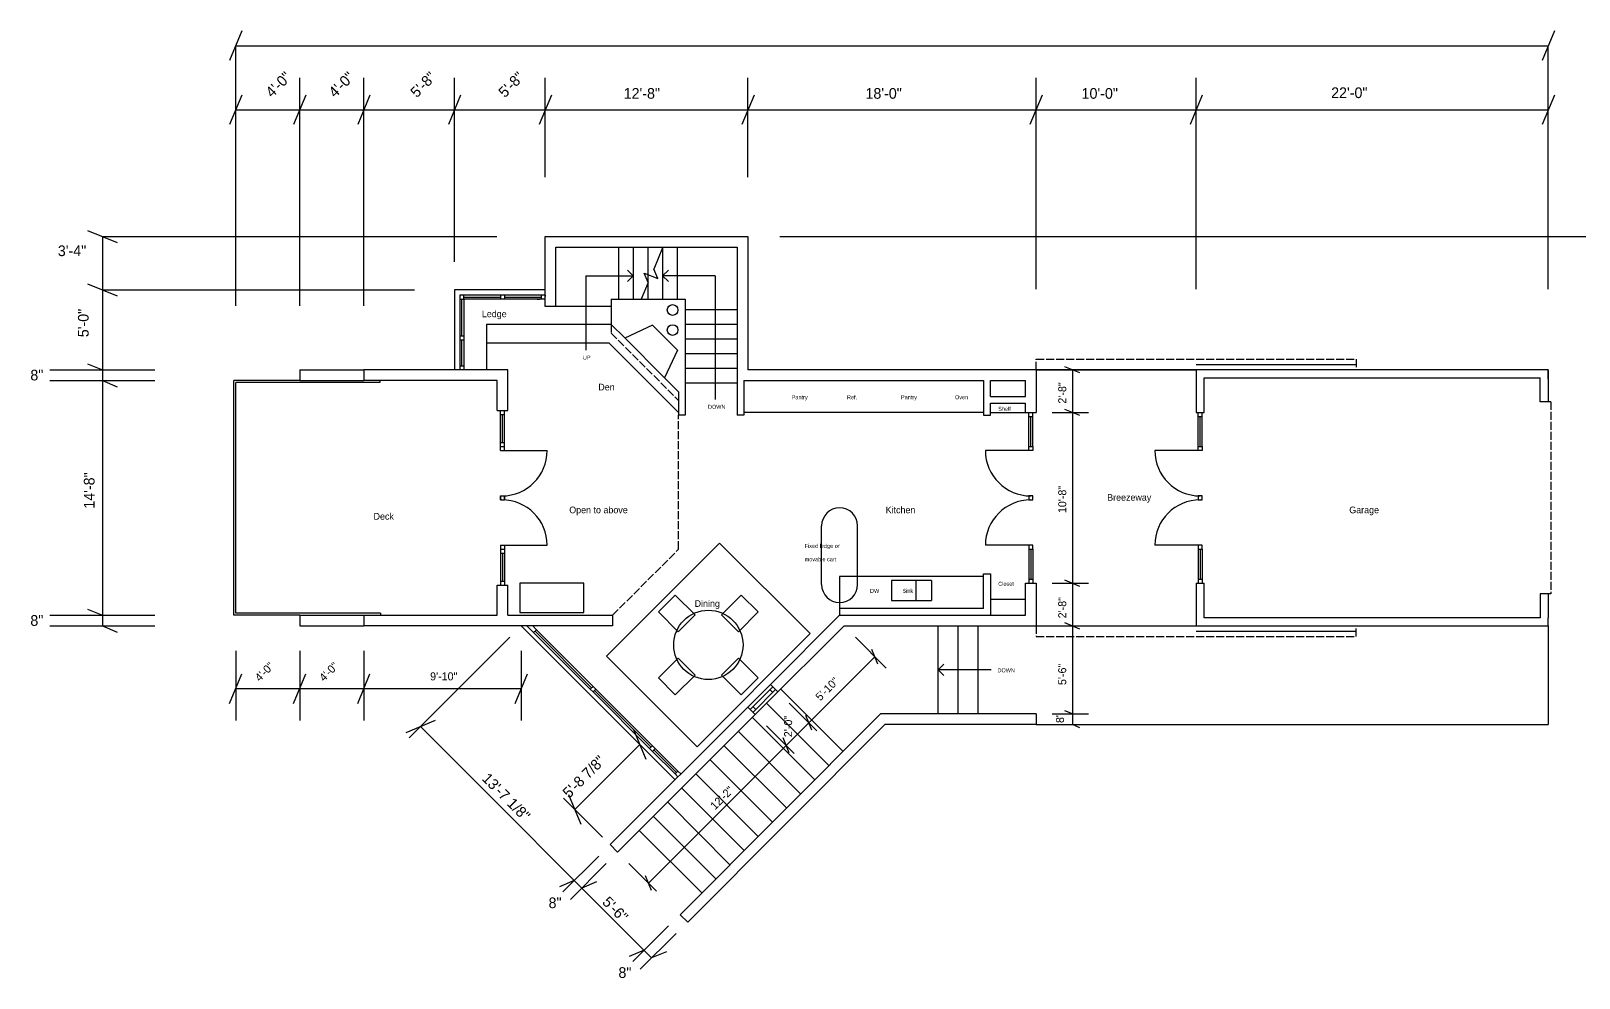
# Model space of a CAD drawing. Header units: inches. Extents: x -18171 to 1840, y 590 to 7454.
# Drawn here: x -5470 to -4309, y 1417 to 2127 of the extents above; entities that cross this region are included whole.
import ezdxf

# ---------------------------------------------------------------- set-up
doc = ezdxf.new("R2010")
doc.units = ezdxf.units.IN
doc.header["$LTSCALE"] = 0.5
doc.header["$MEASUREMENT"] = 0
doc.linetypes.add('ACAD_ISO02W100', pattern=[15, 12, -3])
doc.layers.get('0').update_dxf_attribs({"color": 253})
for name, color, linetype in [('A-doors', 254, 'Continuous'), ('A-Elev-North', 7, 'Continuous'), ('A-Elev-South', 7, 'Continuous'), ('A-furniture', 33, 'Continuous'), ('A-glazing', 252, 'Continuous'), ('A-millwork', 252, 'Continuous'), ('A-soffit', 251, 'ACAD_ISO02W100'), ('A-stairs', 252, 'Continuous'), ('A-text', 254, 'Continuous'), ('A-walls', 7, 'Continuous'), ('construction', 160, 'Continuous'), ('dimensions', 253, 'Continuous')]:
    doc.layers.add(name, color=color, linetype=linetype)

msp = doc.modelspace()

# ---------------------------------------------------------------- linework, layer by layer
for p, q in [((-4596.1, 1873.2), (-4716.1, 1873.2)), ((-4716.1, 1873.2), (-4596.1, 1873.2)), ((-4716.1, 1681.2), (-4596.1, 1681.2))]:
    msp.add_line(p, q)
at = {"layer": 'A-doors'}
for p, q in [((-4596.1, 1877.2), (-4476.1, 1877.2)), ((-5120.1, 1842.7), (-5112.1, 1842.7)), ((-5117.6, 1839.7), (-5114.6, 1839.7)), ((-5117.6, 1818.7), (-5114.6, 1818.7)), ((-5117.6, 1815.7), (-5114.6, 1815.7)), ((-5117.6, 1815.7), (-5114.6, 1815.7)), ((-5117.6, 1812.7), (-5114.6, 1812.7)), ((-4720.1, 1812.7), (-4754.1, 1812.7)), ((-4721.6, 1812.7), (-4721.6, 1815.7)), ((-4721.6, 1815.7), (-4718.6, 1815.7)), ((-4718.6, 1812.7), (-4721.6, 1812.7)), ((-4718.6, 1815.7), (-4718.6, 1812.7)), ((-4593.1, 1812.7), (-4627.1, 1812.7)), ((-4594.6, 1815.7), (-4591.6, 1815.7)), ((-4594.6, 1812.7), (-4594.6, 1815.7)), ((-4591.6, 1812.7), (-4594.6, 1812.7)), ((-4591.6, 1815.7), (-4591.6, 1812.7)), ((-5117.6, 1778.7), (-5114.6, 1778.7)), ((-5117.6, 1775.7), (-5117.6, 1778.7)), ((-5117.6, 1778.7), (-5114.6, 1778.7)), ((-5117.6, 1778.7), (-5117.6, 1775.7)), ((-5117.6, 1775.7), (-5114.6, 1775.7)), ((-5117.6, 1775.7), (-5114.6, 1775.7)), ((-5114.6, 1775.7), (-5114.6, 1778.7)), ((-5114.6, 1778.7), (-5114.6, 1775.7)), ((-4721.6, 1778.7), (-4721.6, 1775.7)), ((-4718.6, 1778.7), (-4721.6, 1778.7)), ((-4721.6, 1775.7), (-4718.6, 1775.7)), ((-4718.6, 1775.7), (-4718.6, 1778.7)), ((-4591.6, 1778.7), (-4594.6, 1778.7)), ((-4594.6, 1778.7), (-4594.6, 1775.7)), ((-4594.6, 1775.7), (-4591.6, 1775.7)), ((-4591.6, 1775.7), (-4591.6, 1778.7)), ((-5117.6, 1741.7), (-5114.6, 1741.7)), ((-5116.6, 1741.7), (-5082.6, 1741.7)), ((-4720.1, 1741.7), (-4754.1, 1741.7)), ((-4721.6, 1741.7), (-4721.6, 1738.7)), ((-4718.6, 1741.7), (-4721.6, 1741.7)), ((-4718.6, 1738.7), (-4718.6, 1741.7)), ((-4593.1, 1741.7), (-4627.1, 1741.7)), ((-4591.6, 1741.7), (-4594.6, 1741.7)), ((-4594.6, 1741.7), (-4594.6, 1738.7)), ((-4591.6, 1738.7), (-4591.6, 1741.7)), ((-5117.6, 1738.7), (-5114.6, 1738.7)), ((-5117.6, 1735.7), (-5114.6, 1735.7)), ((-4721.6, 1738.7), (-4718.6, 1738.7)), ((-4594.6, 1738.7), (-4591.6, 1738.7)), ((-5120.1, 1711.7), (-5112.1, 1711.7)), ((-5117.6, 1714.7), (-5114.6, 1714.7)), ((-4596.1, 1677.2), (-4476.1, 1677.2))]:
    msp.add_line(p, q, dxfattribs=at)
for centre, start, end in [((-5116.6, 1812.7), 270, 0), ((-4720.1, 1812.7), 180, 270), ((-4593.1, 1812.7), 180, 270), ((-5116.6, 1741.7), 0, 90), ((-4720.1, 1741.7), 90, 180), ((-4593.1, 1741.7), 90, 180)]:
    msp.add_arc(centre, 34, start, end, dxfattribs=at)
at = {"layer": 'A-Elev-North', "color": 253}
for p, q in [((-5084.1, 1933.2), (-5152.1, 1933.2)), ((-5152.1, 1933.2), (-5152.1, 1873.2)), ((-5034.6, 1920.7), (-5076.1, 1920.7)), ((-5034.6, 1907.2), (-5128.1, 1907.2)), ((-5128.1, 1907.2), (-5128.1, 1873.2))]:
    msp.add_line(p, q, dxfattribs=at)
at = {"layer": 'A-Elev-North', "color": 252}
for p, q in [((-5117.6, 1929.2), (-5117.6, 1926.2)), ((-5114.6, 1929.2), (-5114.6, 1926.2))]:
    msp.add_line(p, q, dxfattribs=at)
at = {"layer": 'A-Elev-North'}
msp.add_line((-5084.1, 1929.2), (-5084.1, 1928.2), dxfattribs=at)
at = {"layer": 'A-Elev-North', "color": 254}
for p, q in [((-5097.8, 1681.2, 0), (-5092.8, 1676.2, 0)), ((-5090.6, 1678.3, 0), (-5093.5, 1681.2, 0)), ((-5050.3, 1633.8, 0), (-5048.2, 1631.7, 0)), ((-5046.1, 1633.8, 0), (-5048.2, 1635.9, 0)), ((-5048.2, 1631.7, 0), (-5047.2, 1632.7, 0))]:
    msp.add_line(p, q, dxfattribs=at)
at = {"layer": 'A-Elev-North', "color": 7}
for p, q in [((-5003.7, 1591.4, 0), (-5001.6, 1589.3, 0)), ((-5005.8, 1589.3, 0), (-5003.7, 1587.1, 0)), ((-4986.7, 1570.2, 0), (-4984.6, 1568, 0)), ((-4984.6, 1572.3, 0), (-4982.5, 1570.2, 0))]:
    msp.add_line(p, q, dxfattribs=at)
at = {"layer": 'A-Elev-South', "color": 253}
for p, q in [((-5311.5, 2127.3, -10845.7), (-5320.7, 2105.2, -10845.7)), ((-4327.5, 2127.3, -10845.7), (-4336.7, 2105.2, -10845.7)), ((-5316.1, 2092.2, -10845.7), (-5316.1, 2116.2, -10845.7)), ((-5316.1, 2116.2, -10845.7), (-4332.1, 2116.2, -10845.7)), ((-4332.1, 1933.8, -10845.7), (-4332.1, 2116.2, -10845.7)), ((-5220.1, 1921.2, -10845.7), (-5220.1, 2092.2, -10845.7)), ((-5152.1, 1954.1, -10845.7), (-5152.1, 2092.2, -10845.7)), ((-5084.1, 2017.8, -10845.7), (-5084.1, 2092.2, -10845.7)), ((-4932.1, 2017.8, -10845.7), (-4932.1, 2092.2, -10845.7)), ((-4716.1, 1933.8, -10845.7), (-4716.1, 2092.2, -10845.7)), ((-4596.1, 1933.8, -10845.7), (-4596.1, 2092.2, -10845.7)), ((-5311.5, 2079.3, -10845.7), (-5320.7, 2057.2, -10845.7)), ((-5263.5, 2079.3, -10845.7), (-5272.7, 2057.2, -10845.7)), ((-5215.5, 2079.3, -10845.7), (-5224.7, 2057.2, -10845.7)), ((-5147.5, 2079.3, -10845.7), (-5156.7, 2057.2, -10845.7)), ((-5079.5, 2079.3, -10845.7), (-5088.7, 2057.2, -10845.7)), ((-4927.5, 2079.3, -10845.7), (-4936.7, 2057.2, -10845.7)), ((-4711.5, 2079.3, -10845.7), (-4720.7, 2057.2, -10845.7)), ((-4591.5, 2079.3, -10845.7), (-4600.7, 2057.2, -10845.7)), ((-4327.5, 2079.3, -10845.7), (-4336.7, 2057.2, -10845.7)), ((-5316.1, 2068.2, -10845.7), (-4332.1, 2068.2, -10845.7)), ((-5427.2, 1977.8), (-5405, 1968.6)), ((-5416.1, 1973.2), (-5120.5, 1973.2)), ((-4908.1, 1973.2, -10845.7), (-4192.7, 1973.2, -10845.7)), ((-5427.2, 1937.8), (-5405, 1928.6)), ((-5416.1, 1933.2), (-5182.2, 1933.2)), ((-5455.5, 1873.2), (-5376.7, 1873.2)), ((-5427.2, 1877.8), (-5416.1, 1873.2)), ((-5268.1, 1873.2, -5698.2), (-5220.1, 1873.2)), ((-4683.4, 1870.9), (-4694.5, 1875.5)), ((-5455.5, 1865.2), (-5376.7, 1865.2)), ((-5416.1, 1865.2), (-5405, 1860.6)), ((-5268.1, 1865.2, -5698.2), (-5220.1, 1865.2)), ((-4683.4, 1838.9), (-4694.5, 1843.5)), ((-4683.4, 1710.9), (-4694.5, 1715.5)), ((-5455.5, 1689.2), (-5376.7, 1689.2)), ((-5427.2, 1693.8), (-5416.1, 1689.2)), ((-5268.1, 1689.2, -10845.7), (-5220.1, 1689.2)), ((-5220.1, 1689.2), (-5120.1, 1689.2)), ((-5112.1, 1689.2), (-5033.6, 1689.2)), ((-4683.4, 1678.9), (-4694.5, 1683.5)), ((-5455.5, 1681.2), (-5376.7, 1681.2)), ((-5416.1, 1681.2), (-5405, 1676.6)), ((-5268.1, 1681.2, -10845.7), (-5220.1, 1681.2)), ((-5186.1, 1597.2, 0), (-5110.6, 1672.7, 0)), ((-5316.1, 1662.6, -10845.7), (-5316.1, 1610.2, -10845.7)), ((-5268.1, 1662.6, -10845.7), (-5268.1, 1610.2, -10845.7)), ((-5220.1, 1662.6, -10845.7), (-5220.1, 1610.2, -10845.7)), ((-5102.1, 1662.6, 0), (-5102.1, 1610.2, 0)), ((-4834.7, 1652.6), (-4839.3, 1663.6)), ((-5006.7, 1488.4), (-4837, 1658.1)), ((-5320.7, 1623.1, -10845.7), (-5311.5, 1645.3, -10845.7)), ((-5272.7, 1623.1, -10845.7), (-5263.5, 1645.3, -10845.7)), ((-5224.7, 1623.1, -10845.7), (-5215.5, 1645.3, -10845.7)), ((-5106.7, 1623.1, 0), (-5097.5, 1645.3, 0)), ((-5316.1, 1634.2, -10845.7), (-5102.1, 1634.2, -10845.7)), ((-4832.8, 1615.2), (-4983, 1464.7)), ((-4884.2, 1603), (-4888.8, 1614.1)), ((-4716.1, 1615.2), (-4832.8, 1615.2)), ((-4688.9, 1615.2), (-4694.5, 1617.5)), ((-5166.6, 1610.3, -4122.9), (-5188.7, 1601.1, -4122.9)), ((-5177.7, 1605.7, -4122.9), (-5004.3, 1432.3, 1996.8)), ((-5008.5, 1581.1, 4122.9), (-5017.7, 1603.3, 4122.9)), ((-4829.4, 1607.2), (-4977.3, 1459)), ((-4716.1, 1607.2), (-4829.4, 1607.2)), ((-4683.4, 1604.9), (-4688.9, 1607.2)), ((-5061.8, 1543.5, 4122.9), (-5013.1, 1592.2, 4122.9)), ((-4901.2, 1586.1), (-4905.8, 1597.2)), ((-5070.3, 1552), (-5041.1, 1522.8)), ((-5057.2, 1532.4, 4122.9), (-5066.4, 1554.6, 4122.9)), ((-5070.8, 1481.8), (-5043.9, 1508.7)), ((-5065.1, 1476.2), (-5038.3, 1503)), ((-5062.3, 1490.3), (-5073.4, 1485.7)), ((-5045.6, 1489.3), (-5056.7, 1484.7)), ((-5004.4, 1482.9), (-5009, 1493.9)), ((-4983, 1464.7), (-4977.3, 1459)), ((-5018.5, 1429.5), (-4991.6, 1456.4)), ((-5012.8, 1423.9), (-4985.9, 1450.7)), ((-5010, 1438), (-5021.1, 1433.4)), ((-4993.2, 1436.9, 1996.8), (-5004.3, 1432.3, 1996.8))]:
    msp.add_line(p, q, dxfattribs=at)
at = {"layer": 'A-Elev-South', "color": 252}
for p, q in [((-5316.1, 1921.2, -10845.7), (-5316.1, 2092.2, -10845.7)), ((-5268.1, 1921.2, -10845.7), (-5268.1, 2092.2, -10845.7)), ((-4907.5, 1633.8), (-4861.3, 1587.6)), ((-4918.1, 1623.2), (-4871.4, 1576.5)), ((-4939.3, 1602), (-4892.6, 1555.3)), ((-4928.7, 1612.6), (-4882, 1565.9)), ((-4949.9, 1591.4), (-4903.2, 1544.7)), ((-4960.5, 1580.8), (-4913.8, 1534)), ((-4971.1, 1570.2), (-4924.4, 1523.4)), ((-4981.7, 1559.6), (-4935, 1512.8)), ((-4992.3, 1549), (-4945.6, 1502.2)), ((-5002.9, 1538.4), (-4956.2, 1491.6)), ((-5013.6, 1527.8), (-4966.8, 1481))]:
    msp.add_line(p, q, dxfattribs=at)
at = {"layer": 'A-Elev-South', "color": 254}
for p, q in [((-4851.6, 1672.7, -4122.9), (-4828.5, 1649.6, -4122.9)), ((-4901.1, 1623.2), (-4880.5, 1602.6)), ((-4918.1, 1606.2), (-4897.4, 1585.6)), ((-5021.3, 1503), (-5000.7, 1482.4))]:
    msp.add_line(p, q, dxfattribs=at)
at = {"layer": 'A-Elev-South', "color": 7}
for p, q in [((-5029.8, 1511.5), (-4926.6, 1614.7)), ((-5035.5, 1517.2), (-5029.8, 1511.5))]:
    msp.add_line(p, q, dxfattribs=at)
at = {"layer": 'A-furniture'}
msp.add_lwpolyline([(-5038.2, 1658.5), (-4970.3, 1590.6), (-4885.5, 1675.5), (-4953.4, 1743.3)], close=True, dxfattribs=at)
for points in [[(-5103.1, 1713.2), (-5103.1, 1691.2), (-5055.1, 1691.2), (-5055.1, 1713.2), (-5103.1, 1713.2)], [(-4971.7, 1689.6), (-4986.6, 1704.4), (-4999.3, 1691.7), (-4984.5, 1676.9), (-4971.7, 1689.6)], [(-4939.2, 1676.9), (-4924.4, 1691.7), (-4937.1, 1704.4), (-4951.9, 1689.6), (-4939.2, 1676.9)], [(-4971.7, 1644.3), (-4986.6, 1629.5), (-4999.3, 1642.2), (-4984.5, 1657.1), (-4971.7, 1644.3)], [(-4939.2, 1657.1), (-4924.4, 1642.2), (-4937.1, 1629.5), (-4951.9, 1644.3), (-4939.2, 1657.1)]]:
    msp.add_lwpolyline(points, dxfattribs=at)
msp.add_circle((-4961.8, 1667), 26, dxfattribs=at)
at = {"layer": 'A-glazing'}
for p, q in [((-5148.1, 1929.2), (-5148.1, 1926.2)), ((-5084.1, 1929.2), (-5148.1, 1929.2)), ((-5145.1, 1926.2), (-5145.1, 1929.2)), ((-5145.1, 1927.7), (-5117.6, 1927.7)), ((-5114.6, 1927.7), (-5087.1, 1927.7)), ((-5088.1, 1929.2), (-5090.1, 1929.2)), ((-5087.1, 1929.2), (-5087.1, 1926.2)), ((-5148.1, 1926.2), (-5145.1, 1926.2)), ((-5148.1, 1926.2), (-5148.1, 1873.2)), ((-5146.6, 1898.7), (-5146.6, 1926.2)), ((-5084.1, 1926.2), (-5145.1, 1926.2)), ((-5145.1, 1926.2), (-5145.1, 1873.2)), ((-5090.1, 1926.2), (-5088.1, 1926.2)), ((-5148.1, 1898.7), (-5145.1, 1898.7)), ((-5148.1, 1895.7), (-5145.1, 1895.7)), ((-5146.6, 1876.2), (-5146.6, 1895.7)), ((-5148.1, 1876.2), (-5145.1, 1876.2)), ((-5268.1, 1865.2, -5698.2), (-5316.1, 1865.2)), ((-5117.6, 1818.7), (-5117.6, 1839.7)), ((-5116.1, 1818.7), (-5116.1, 1839.7)), ((-5114.6, 1818.7), (-5114.6, 1839.7)), ((-4720.1, 1815.7), (-4720.1, 1838.2)), ((-4593.1, 1815.7), (-4593.1, 1838.2)), ((-5117.6, 1735.7), (-5117.6, 1714.7)), ((-5116.1, 1735.7), (-5116.1, 1714.7)), ((-5114.6, 1735.7), (-5114.6, 1714.7)), ((-4720.1, 1738.7), (-4720.1, 1716.2)), ((-4593.1, 1738.7), (-4593.1, 1716.2)), ((-4986.8, 1565.9, 0), (-5102.1, 1681.2, 0)), ((-5050.3, 1633.8, 0), (-5092.8, 1676.2, 0)), ((-5049.3, 1634.9, 0), (-5091.7, 1677.3, 0)), ((-5048.2, 1635.9, 0), (-5090.6, 1678.3, 0)), ((-4932.2, 1620.4), (-4915.3, 1637.4)), ((-5005.8, 1589.3, 0), (-5048.2, 1631.7, 0)), ((-5004.7, 1590.3, 0), (-5047.2, 1632.7, 0)), ((-5003.7, 1591.4, 0), (-5046.1, 1633.8, 0)), ((-4930.5, 1618.6), (-4913.5, 1635.6)), ((-4926.6, 1614.7), (-4909.6, 1631.7)), ((-4913.5, 1631.4), (-4915.6, 1633.5)), ((-4926.2, 1618.6), (-4928.4, 1620.7)), ((-4986.7, 1570.2, 0), (-5003.7, 1587.1, 0)), ((-4985.6, 1571.2, 0), (-5002.6, 1588.2, 0)), ((-4984.6, 1572.3, 0), (-5001.6, 1589.3, 0))]:
    msp.add_line(p, q, dxfattribs=at)
at = {"layer": 'A-glazing', "color": 252}
for p, q in [((-4721.6, 1815.7), (-4721.6, 1838.2)), ((-4718.6, 1815.7), (-4718.6, 1838.2)), ((-4594.6, 1815.7), (-4594.6, 1838.2)), ((-4591.6, 1815.7), (-4591.6, 1838.2)), ((-4721.6, 1738.7), (-4721.6, 1716.2)), ((-4718.6, 1738.7), (-4718.6, 1716.2)), ((-4594.6, 1738.7), (-4594.6, 1716.2)), ((-4591.6, 1738.7), (-4591.6, 1716.2))]:
    msp.add_line(p, q, dxfattribs=at)
at = {"layer": 'A-glazing', "color": 254}
for p, q in [((-5092.8, 1676.2, 0), (-5090.6, 1678.3, 0)), ((-5050.3, 1633.8, 0), (-5048.2, 1635.9, 0)), ((-5048.2, 1631.7, 0), (-5046.1, 1633.8, 0)), ((-5005.8, 1589.3, 0), (-5003.7, 1591.4, 0)), ((-5003.7, 1587.1, 0), (-5001.6, 1589.3, 0)), ((-4986.7, 1570.2, 0), (-4984.6, 1572.3, 0))]:
    msp.add_line(p, q, dxfattribs=at)
at = {"layer": 'A-glazing', "color": 253}
msp.add_line((-4928.3, 1616.5), (-4911.4, 1633.5), dxfattribs=at)
at = {"layer": 'A-millwork'}
for p, q in [((-5317.6, 1689.2), (-5317.6, 1865.2)), ((-5268.1, 1865.2, -5698.2), (-5317.6, 1865.2)), ((-5316.1, 1690.7), (-5316.1, 1863.7)), ((-5208.1, 1863.7), (-5316.1, 1863.7)), ((-5208.1, 1865.2), (-5208.1, 1863.7)), ((-4755.4, 1841.2), (-4935.1, 1841.2)), ((-4750.4, 1841.2), (-4724.1, 1841.2)), ((-4876.9, 1712.2), (-4876.9, 1756.2)), ((-4849.9, 1712.2), (-4849.9, 1756.2)), ((-4755.4, 1718.2), (-4863.4, 1718.2)), ((-4863.4, 1718.2), (-4863.4, 1694.2)), ((-4794.4, 1715.2), (-4824.4, 1715.2)), ((-4824.4, 1715.2), (-4824.4, 1700.2)), ((-4805.9, 1700.2), (-4805.9, 1715.2)), ((-4794.4, 1715.2), (-4794.4, 1700.2)), ((-4824.4, 1700.2), (-4794.4, 1700.2)), ((-4750.4, 1701.2), (-4724.1, 1701.2)), ((-5268.1, 1689.2, -10845.7), (-5317.6, 1689.2)), ((-5207.6, 1690.7), (-5316.1, 1690.7)), ((-5207.6, 1690.7), (-5207.6, 1689.2))]:
    msp.add_line(p, q, dxfattribs=at)
for centre, start, end in [((-4863.4, 1756.2), 0, 180), ((-4863.4, 1712.2), 180, 0)]:
    msp.add_arc(centre, 13.5, start, end, dxfattribs=at)
at = {"layer": 'A-soffit'}
for p, q in [((-5034.6, 1907.2), (-5034.6, 1900.7)), ((-5034.6, 1900.7), (-4984.1, 1850.2))]:
    msp.add_line(p, q, dxfattribs=at)
at = {"layer": 'A-soffit', "color": 253}
for p, q in [((-4716.1, 1881.2), (-4476.1, 1881.2)), ((-4716.1, 1873.2), (-4716.1, 1881.2)), ((-4476.1, 1881.2), (-4476.1, 1873.2)), ((-4330.1, 1849.2), (-4330.1, 1705.2)), ((-4984.1, 1738.7), (-4984.1, 1839.2)), ((-5033.6, 1689.2), (-4984.1, 1738.7)), ((-4716.1, 1681.2), (-4716.1, 1673.2)), ((-4716.1, 1673.2), (-4476.1, 1673.2)), ((-4476.1, 1673.2), (-4476.1, 1681.2))]:
    msp.add_line(p, q, dxfattribs=at)
at = {"layer": 'A-stairs'}
for p, q in [((-5029.1, 1965.2), (-5029.1, 1926.2)), ((-5018.1, 1965.2), (-5018.1, 1926.2)), ((-5007.1, 1965.2), (-5007.1, 1926.2)), ((-4996.1, 1964.8), (-5002.7, 1948.8)), ((-4996.1, 1965.2), (-4996.1, 1926.2)), ((-4985.1, 1965.2), (-4985.1, 1926.2)), ((-5006.9, 1938.6), (-5012.1, 1926.2)), ((-5009.9, 1945.8), (-4999.7, 1941.6)), ((-5006.9, 1938.6), (-5009.9, 1945.8)), ((-4999.7, 1941.6), (-5002.7, 1948.8)), ((-4940.1, 1918.2), (-4979.1, 1918.2)), ((-4940.1, 1907.2), (-4979.1, 1907.2)), ((-5036.1, 1893.2), (-5128.1, 1893.2)), ((-4984.1, 1841.2), (-5036.1, 1893.2)), ((-4940.1, 1896.2), (-4979.1, 1896.2)), ((-4940.1, 1885.2), (-4979.1, 1885.2)), ((-4940.1, 1874.2), (-4979.1, 1874.2)), ((-4940.1, 1863.2), (-4979.1, 1863.2))]:
    msp.add_line(p, q, dxfattribs=at)
at = {"layer": 'A-text'}
for p, q in [((-5053.6, 1943.7), (-5018.1, 1943.7)), ((-5053.6, 1943.7), (-5053.6, 1888)), ((-5018.1, 1943.7), (-5022.3, 1948)), ((-5018.1, 1943.7), (-5022.3, 1939.5)), ((-4996.1, 1943.7), (-4991.8, 1948)), ((-4996.1, 1943.7), (-4991.8, 1939.5)), ((-4956.6, 1943.7), (-4996.1, 1943.7)), ((-4956.6, 1943.7), (-4956.6, 1851.1)), ((-4789.4, 1648.2, 0), (-4785.2, 1652.5, 0)), ((-4749.9, 1648.2, 0), (-4789.4, 1648.2, 0)), ((-4789.4, 1648.2, 0), (-4785.2, 1644, 0))]:
    msp.add_line(p, q, dxfattribs=at)
at = {"layer": 'A-walls', "color": 253}
for p, q in [((-5416.1, 1973.2), (-5416.1, 1681.2)), ((-5268.1, 1873.2, -10845.7), (-5268.1, 1865.2, -10845.7)), ((-5268.1, 1689.2, -10845.7), (-5268.1, 1681.2, -10845.7)), ((-4332.1, 1681.2), (-4332.1, 1607.2)), ((-4716.1, 1615.2), (-4716.1, 1607.2)), ((-4716.1, 1607.2), (-4332.1, 1607.2))]:
    msp.add_line(p, q, dxfattribs=at)
at = {"layer": 'A-walls'}
for p, q in [((-5084.1, 1973.2), (-4932.1, 1973.2)), ((-5084.1, 1920.7), (-5084.1, 1973.2)), ((-4932.1, 1973.2), (-4932.1, 1873.2)), ((-5076.1, 1965.2), (-4940.1, 1965.2)), ((-5076.1, 1920.7), (-5076.1, 1965.2)), ((-4940.1, 1965.2), (-4940.1, 1839.2)), ((-5076.1, 1920.7), (-5084.1, 1920.7)), ((-5034.6, 1926.2), (-4979.1, 1926.2)), ((-5034.6, 1926.2), (-5034.6, 1907.2)), ((-4979.1, 1926.2), (-4979.1, 1839.2)), ((-5024.5, 1897.2), (-5034.6, 1907.2)), ((-5003.6, 1906.8), (-5024.4, 1897.1)), ((-4984.9, 1888), (-5003.6, 1906.8)), ((-5024.5, 1897.2), (-4994.6, 1867.2)), ((-4984.9, 1888), (-4994.6, 1867.2)), ((-5112.1, 1873.2), (-5220.1, 1873.2)), ((-5220.1, 1873.2), (-5220.1, 1865.2)), ((-5112.1, 1842.7), (-5112.1, 1873.2)), ((-4716.1, 1873.2), (-4932.1, 1873.2)), ((-4716.1, 1873.2), (-4716.1, 1841.2)), ((-4596.1, 1873.2), (-4596.1, 1841.2)), ((-4332.1, 1873.2), (-4596.1, 1873.2)), ((-4332.1, 1873.2), (-4332.1, 1866.2)), ((-4332.1, 1866.2), (-4332.1, 1873.2)), ((-5120.1, 1865.2), (-5220.1, 1865.2)), ((-5120.1, 1842.7), (-5120.1, 1865.2)), ((-4984.1, 1856.8), (-4994.6, 1867.2)), ((-4935.1, 1865.2), (-4935.1, 1839.2)), ((-4935.1, 1865.2), (-4755.4, 1865.2)), ((-4755.4, 1865.2), (-4755.4, 1839.2)), ((-4750.4, 1865.2), (-4724.1, 1865.2)), ((-4750.4, 1853.2), (-4750.4, 1865.2)), ((-4724.1, 1853.2), (-4724.1, 1865.2)), ((-4590.1, 1841.2), (-4590.1, 1867.2)), ((-4590.1, 1867.2), (-4338.1, 1867.2)), ((-4338.1, 1849.2), (-4338.1, 1867.2)), ((-4332.1, 1866.2), (-4332.1, 1849.2)), ((-4984.1, 1856.8), (-4984.1, 1839.2)), ((-4750.4, 1853.2), (-4724.1, 1853.2)), ((-4750.4, 1839.2), (-4750.4, 1848.2)), ((-4750.4, 1848.2), (-4724.1, 1848.2)), ((-4724.1, 1841.2), (-4724.1, 1848.2)), ((-4330.1, 1849.2), (-4338.1, 1849.2)), ((-5117.6, 1839.7), (-5117.6, 1842.7)), ((-5114.6, 1839.7), (-5114.6, 1842.7)), ((-4979.1, 1839.2), (-4984.1, 1839.2)), ((-4935.1, 1839.2), (-4940.1, 1839.2)), ((-4755.4, 1839.2), (-4750.4, 1839.2)), ((-4724.1, 1841.2), (-4716.1, 1841.2)), ((-4721.6, 1838.2), (-4721.6, 1841.2)), ((-4721.6, 1838.2), (-4718.6, 1838.2)), ((-4718.6, 1838.2), (-4718.6, 1841.2)), ((-4596.1, 1841.2), (-4590.1, 1841.2)), ((-4594.6, 1838.2), (-4594.6, 1841.2)), ((-4594.6, 1838.2), (-4591.6, 1838.2)), ((-4591.6, 1838.2), (-4591.6, 1841.2)), ((-5117.6, 1815.7), (-5117.6, 1818.7)), ((-5117.6, 1812.7), (-5117.6, 1815.7)), ((-5114.6, 1815.7), (-5114.6, 1818.7)), ((-5114.6, 1812.7), (-5114.6, 1815.7)), ((-4721.6, 1815.7), (-4718.6, 1815.7)), ((-4594.6, 1815.7), (-4591.6, 1815.7)), ((-5117.6, 1741.7), (-5117.6, 1735.7)), ((-5114.6, 1741.7), (-5114.6, 1735.7)), ((-4755.4, 1694.2), (-4755.4, 1720.2)), ((-4755.4, 1720.2), (-4750.4, 1720.2)), ((-4750.4, 1720.2), (-4750.4, 1689.2)), ((-5120.1, 1689.2), (-5120.1, 1711.7)), ((-5117.6, 1714.7), (-5117.6, 1711.7)), ((-5114.6, 1714.7), (-5114.6, 1711.7)), ((-5112.1, 1689.2), (-5112.1, 1711.7)), ((-4724.1, 1689.2), (-4724.1, 1713.2)), ((-4724.1, 1713.2), (-4716.1, 1713.2)), ((-4721.6, 1716.2), (-4718.6, 1716.2)), ((-4721.6, 1716.2), (-4721.6, 1713.2)), ((-4718.6, 1716.2), (-4718.6, 1713.2)), ((-4716.1, 1713.2), (-4716.1, 1681.2)), ((-4596.1, 1713.2), (-4596.1, 1681.2)), ((-4596.1, 1713.2), (-4590.1, 1713.2)), ((-4594.6, 1716.2), (-4594.6, 1713.2)), ((-4594.6, 1716.2), (-4591.6, 1716.2)), ((-4591.6, 1716.2), (-4591.6, 1713.2)), ((-4590.1, 1687.2), (-4590.1, 1713.2)), ((-4338.1, 1705.2), (-4338.1, 1687.2)), ((-4330.1, 1705.2), (-4338.1, 1705.2)), ((-4332.1, 1705.2), (-4332.1, 1687.2)), ((-5220.1, 1689.2), (-5220.1, 1681.2)), ((-5033.6, 1689.2), (-5033.6, 1681.2)), ((-4915.3, 1637.4), (-4863.4, 1689.2)), ((-4755.4, 1694.2), (-4863.4, 1694.2)), ((-4863.4, 1694.2), (-4863.4, 1694.2)), ((-4863.4, 1694.2), (-4863.4, 1689.2)), ((-4863.4, 1689.2), (-4724.1, 1689.2)), ((-4338.1, 1687.2), (-4590.1, 1687.2)), ((-4332.1, 1681.2), (-4332.1, 1687.2)), ((-5033.6, 1681.2), (-5220.1, 1681.2)), ((-4860.1, 1681.2), (-4871.4, 1669.9)), ((-4860.1, 1681.2), (-4716.1, 1681.2)), ((-4596.1, 1681.2), (-4332.1, 1681.2)), ((-4871.4, 1669.9), (-4909.6, 1631.7)), ((-4909.6, 1631.7), (-4915.3, 1637.4)), ((-5035.5, 1517.2), (-4932.2, 1620.4)), ((-4926.6, 1614.7), (-4932.2, 1620.4))]:
    msp.add_line(p, q, dxfattribs=at)
at = {"layer": 'A-walls', "color": 252}
for p, q in [((-5116.6, 1812.7), (-5082.6, 1812.7)), ((-4789.4, 1615.2), (-4789.4, 1681.2, 0)), ((-4774.4, 1615.2), (-4774.4, 1681.2, 0)), ((-4759.4, 1615.2), (-4759.4, 1681.2, 0))]:
    msp.add_line(p, q, dxfattribs=at)
at = {"layer": 'A-walls'}
for centre in [(-4988.6, 1918.1), (-4988.6, 1903.1)]:
    msp.add_circle(centre, 4, dxfattribs=at)
at = {"layer": 'dimensions'}
for p, q in [((-4716.1, 1873.2), (-4716.1, 1841.2)), ((-4688.9, 1873.2), (-4688.9, 1607.2)), ((-4704.1, 1841.2), (-4676.9, 1841.2)), ((-4704.1, 1713.2), (-4676.9, 1713.2)), ((-4704.1, 1615.2), (-4676.9, 1615.2))]:
    msp.add_line(p, q, dxfattribs=at)

# ---------------------------------------------------------------- texts
at = {"layer": 'A-soffit', "color": 7}
for s, height, p in [('Ledge', 5, (-5131.6, 1912.7)), ('Den', 5, (-5044.3, 1857.8)), ('Pantry', 3, (-4899.3, 1851.2)), ('Ref.', 3, (-4857.9, 1851.2)), ('Pantry', 3, (-4817.4, 1851.2)), ('Oven', 3, (-4776.9, 1851.2)), ('Shelf', 3, (-4744.5, 1842.5)), ('Breezeway', 5, (-4662.8, 1775.1)), ('Deck', 5, (-5212.8, 1760.9)), ('Open to above', 5, (-5066.1, 1765.7)), ('Kitchen', 5, (-4828.9, 1765.7)), ('Garage', 5, (-4481.3, 1765.7)), ('Fixed ledge or', 3, (-4889.6, 1739.7)), ('movable cart', 3, (-4889.6, 1729.7)), ('DW', 3, (-4840.6, 1706)), ('Sink', 3, (-4816.3, 1706)), ('Closet', 3, (-4744.5, 1711.3)), ('Dining', 5, (-4972.1, 1695.5))]:
    msp.add_text(s, height=height, dxfattribs=at).set_placement(p)
at = {"layer": 'A-text'}
for s, p in [('UP', (-5055.9, 1880.9)), ('DOWN', (-4962.1, 1844)), ('DOWN', (-4745.1, 1646.4))]:
    msp.add_text(s, height=3, dxfattribs=at).set_placement(p)
at = {"layer": 'construction', "color": 7}
for s, height, rotation, p in [('4\'-0"', 8, 45, (-5288.9, 2076.8, -15993.3)), ('4\'-0"', 8, 45, (-5241.7, 2076.8, -15993.3)), ('5\'-8"', 8, 45, (-5180.4, 2076.8, -15993.3)), ('5\'-8"', 8, 45, (-5114.4, 2076.8, -15993.3)), ('5\'-0"', 8, 90, (-5426.4, 1897.7, -5147.6)), ('2\'-8"', 6, 90, (-4693.5, 1847.9, -5147.6)), ('14\'-8"', 8, 90, (-5422, 1769.1, -5147.6)), ('10\'-8"', 6, 90, (-4693.5, 1765.8, -5147.6)), ('2\'-8"', 6, 90, (-4693.5, 1686.9, -5147.6)), ('4\'-0"', 6, 45, (-5298.2, 1639.1, -15993.3)), ('4\'-0"', 6, 45, (-5250, 1639.1, -15993.3)), ('5\'-6"', 6, 90, (-4693.5, 1636.9, -5147.6)), ('5\'-10"', 6, 45, (-4877.9, 1624.6, -1024.6)), ('2\'-0"', 6, 90, (-4899, 1597.8, -1024.6)), ('8"', 6, 90, (-4695.2, 1608.4, -5147.6)), ('5\'-8 7/8"', 8, 45, (-5066.2, 1551.5, -1024.6)), ('13\'-7 1/8"', 8, 315, (-5132.1, 1566.1, -5147.6)), ('12\'-2"', 6, 45, (-4956.8, 1542.9, -1024.6)), ('5\'-6"', 8, 315, (-5041.9, 1473.5, -1154.1))]:
    msp.add_text(s, height=height, rotation=rotation, dxfattribs=at).set_placement(p)
for s, height, p in [('12\'-8"', 8, (-5025.3, 2076.5, -15993.3)), ('18\'-0"', 8, (-4844, 2076.5, -15993.3)), ('10\'-0"', 8, (-4682, 2076.5, -15993.3)), ('22\'-0"', 8, (-4494.9, 2077, -15993.3)), ('3\'-4"', 8, (-5449.5, 1958.5, -5147.6)), ('8"', 8, (-5470.1, 1865.3, -5147.6)), ('8"', 8, (-5470.1, 1681.3, -5147.6)), ('9\'-10"', 6, (-5170.4, 1640.4, -15993.3)), ('8"', 8, (-5081.6, 1469.6, -5147.6)), ('8"', 8, (-5029.2, 1417.3, -5147.6))]:
    msp.add_text(s, height=height, dxfattribs=at).set_placement(p)

doc.saveas('drawing.dxf')
